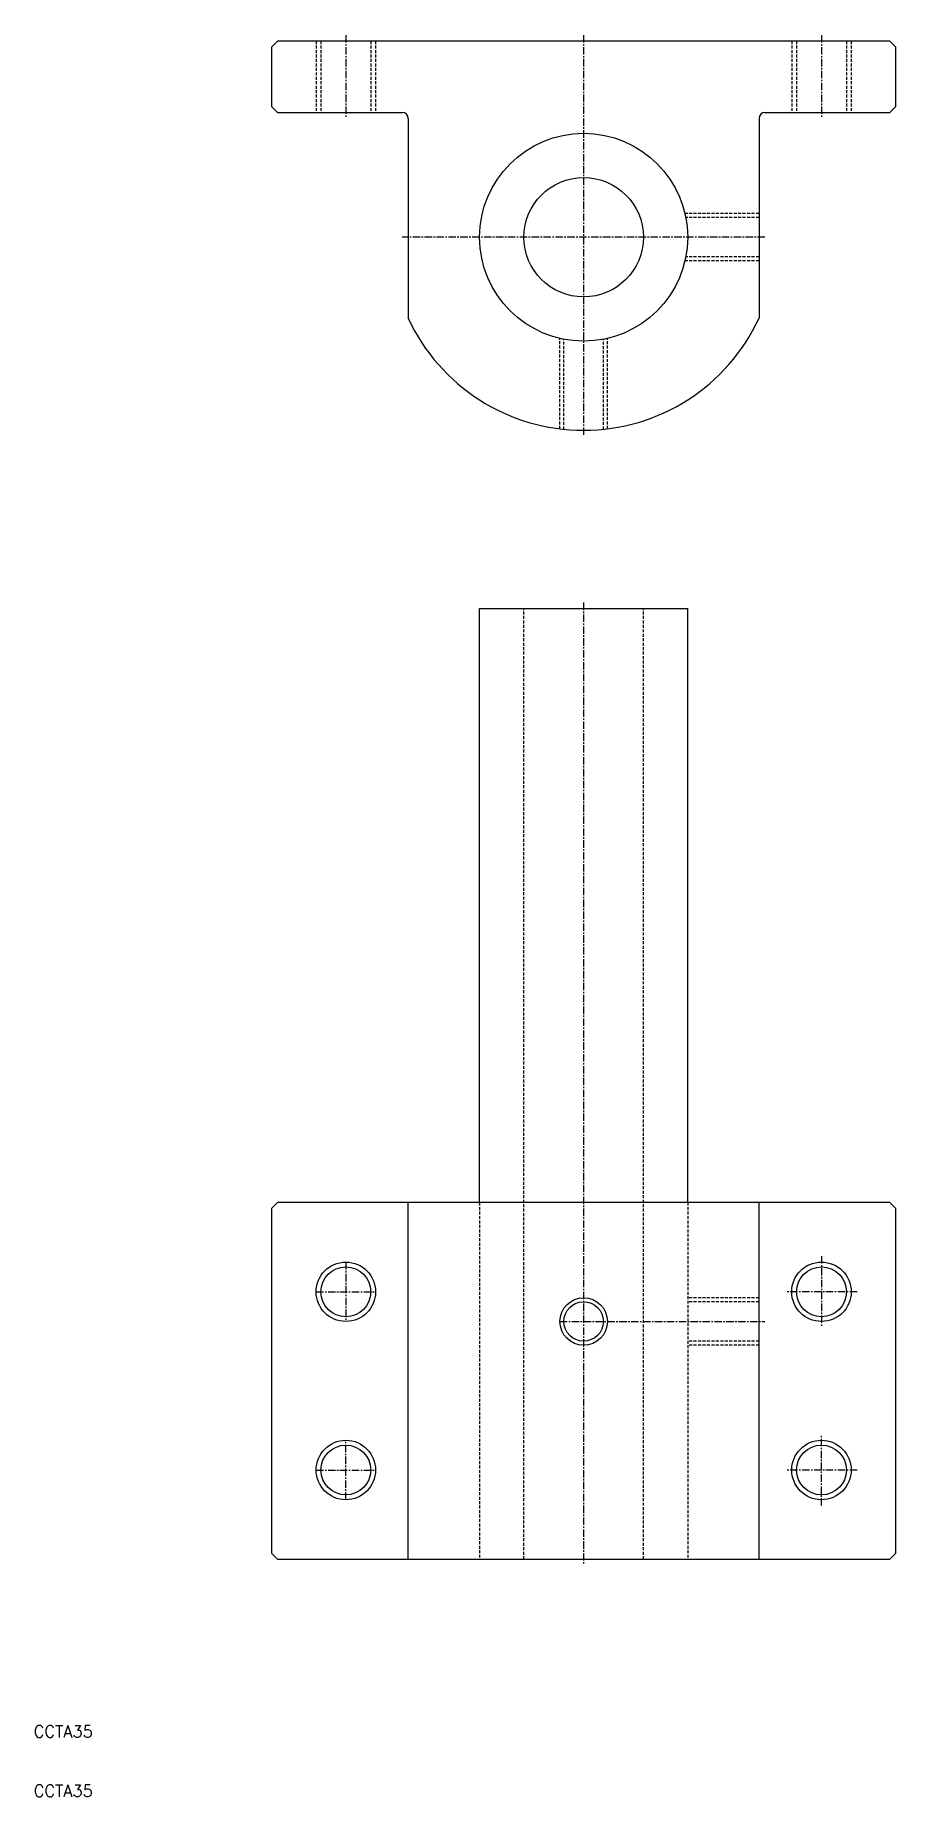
# Model space of a CAD drawing. Extents: x 10 to 155, y 10 to 307.
import ezdxf

# ---------------------------------------------------------------- set-up
doc = ezdxf.new("R2010")
doc.units = 0
doc.linetypes.add('CENTER', pattern=[2, 1.25, -0.25, 0.25, -0.25])
doc.linetypes.add('DASHED', pattern=[0.75, 0.5, -0.25])
doc.layers.get('0').update_dxf_attribs({"linetype": 'CONTINUOUS'})
doc.layers.add('CENTER', color=1, linetype='CENTER')
doc.styles.get("Standard").update_dxf_attribs({"font": 'txt.shx'})

msp = doc.modelspace()

# ---------------------------------------------------------------- linework, layer by layer
at = {"color": 7, "linetype": 'CONTINUOUS'}
for p, q in [((51, 305.5), (50, 304.5)), ((154, 305.5), (51, 305.5)), ((155, 304.5), (154, 305.5)), ((50, 304.5), (50, 294.5)), ((155, 294.5), (155, 304.5)), ((50, 294.5), (51, 293.5)), ((154, 293.5), (155, 294.5)), ((51, 293.5), (72, 293.5)), ((73, 292.5), (73, 258.86)), ((132, 292.5), (132, 258.86)), ((133, 293.5), (154, 293.5)), ((85, 110), (85, 210)), ((85, 210), (120, 210)), ((120, 110), (120, 210)), ((50, 109), (51, 110)), ((154, 110), (51, 110)), ((73, 50), (73, 110)), ((132, 50), (132, 110)), ((154, 110), (155, 109)), ((50, 109), (50, 51)), ((155, 51), (155, 109)), ((51, 50), (50, 51)), ((155, 51), (154, 50)), ((51, 50), (154, 50))]:
    msp.add_line(p, q, dxfattribs=at)
at = {"color": 3, "linetype": 'DASHED'}
for p, q in [((57.5, 305.5), (57.5, 293.5)), ((58.31, 305.5), (58.31, 293.5)), ((66.69, 305.5), (66.69, 293.5)), ((67.5, 305.5), (67.5, 293.5)), ((137.5, 305.5), (137.5, 293.5)), ((138.31, 305.5), (138.31, 293.5)), ((146.69, 305.5), (146.69, 293.5)), ((147.5, 305.5), (147.5, 293.5)), ((132, 276.5), (119.54, 276.5)), ((132, 275.82), (119.68, 275.82)), ((132, 268.5), (119.54, 268.5)), ((132, 269.18), (119.68, 269.18)), ((98.5, 240.25), (98.5, 255.46)), ((99.18, 240.17), (99.18, 255.32)), ((105.82, 240.17), (105.82, 255.32)), ((106.5, 240.25), (106.5, 255.46)), ((92.45, 50), (92.45, 210)), ((112.55, 50), (112.55, 210)), ((85, 110), (85, 50)), ((120, 110), (120, 50)), ((132, 94), (120, 94)), ((132, 93.32), (120, 93.32)), ((132, 86.68), (120, 86.68)), ((132, 86), (120, 86))]:
    msp.add_line(p, q, dxfattribs=at)
at = {"color": 7, "linetype": 'CONTINUOUS'}
for centre, radius in [((102.5, 272.5), 17.5), ((102.5, 272.5), 10.05), ((62.5, 95), 4.19), ((142.5, 95), 4.19), ((102.5, 90), 3.32), ((62.5, 65), 4.19), ((142.5, 65), 4.19)]:
    msp.add_circle(centre, radius, dxfattribs=at)
at = {"color": 3, "linetype": 'CONTINUOUS'}
for centre, radius in [((62.5, 95), 5), ((142.5, 95), 5), ((102.5, 90), 4), ((62.5, 65), 5), ((142.5, 65), 5)]:
    msp.add_circle(centre, radius, dxfattribs=at)
at = {"color": 7, "linetype": 'CONTINUOUS'}
for centre, radius, start, end in [((72, 292.5), 1, 0, 90), ((133, 292.5), 1, 90, 180), ((102.5, 272.5), 32.5, 204.8116, 335.1884)]:
    msp.add_arc(centre, radius, start, end, dxfattribs=at)
at = {"layer": 'CENTER', "color": 1, "linetype": 'CENTER'}
for p, q in [((62.5, 306.5), (62.5, 292.5)), ((102.5, 306.5), (102.5, 239)), ((142.5, 306.5), (142.5, 292.5)), ((133, 272.5), (72, 272.5)), ((102.5, 211), (102.5, 49)), ((142.5, 101), (142.5, 89)), ((62.5, 100), (62.5, 90)), ((57.5, 95), (67.5, 95)), ((148.5, 95), (136.5, 95)), ((98.5, 90), (133, 90)), ((62.5, 60), (62.5, 70)), ((142.5, 59), (142.5, 71)), ((57.5, 65), (67.5, 65)), ((148.5, 65), (136.5, 65))]:
    msp.add_line(p, q, dxfattribs=at)

# ---------------------------------------------------------------- texts
at = {"color": 7, "linetype": 'CONTINUOUS'}
for p in [(10, 20), (10, 10)]:
    msp.add_text('CCTA35', height=2, dxfattribs=at).set_placement(p)

doc.saveas('drawing.dxf')
